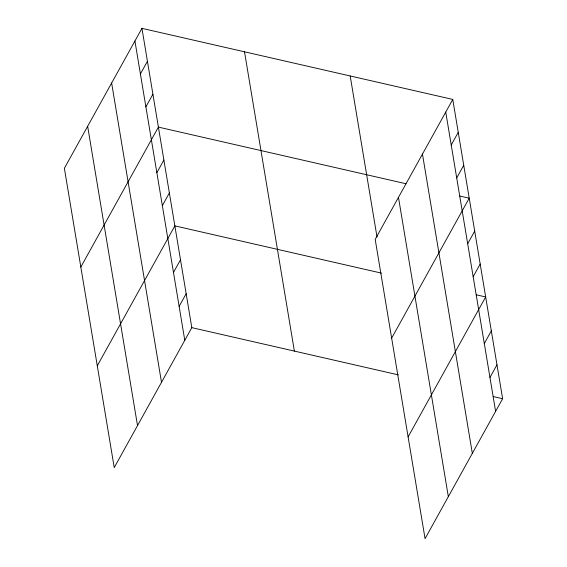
<?xml version="1.0" encoding="UTF-8"?>
<svg xmlns="http://www.w3.org/2000/svg" width="567" height="567" viewBox="0 0 567 567"><rect width="100%" height="100%" fill="white"/><g stroke="black" fill="none" stroke-linecap="round" stroke-linejoin="round"><path stroke-width="0.85" d="M141.941 28.35L64.376 168.286L114.236 467.577L191.809 327.641L141.941 28.35L452.764 99.423L502.624 398.714L425.059 538.65L375.191 239.359L452.764 99.423M140.403 73.937L147.427 61.271M145.889 106.858L152.913 94.193M80.826 267.05L158.399 127.114L405.965 183.729M156.861 172.708L163.884 160.036M162.346 205.63L169.37 192.957M97.283 365.814L174.856 225.879L381.385 273.11M173.481 272.465L180.504 259.799M179.137 306.386L186.153 293.72M451.226 145.017L458.242 132.345M456.711 177.939L463.728 165.266M391.648 338.123L469.214 198.188L459.816 196.04M467.683 243.782L474.699 231.109M473.169 276.703L480.185 264.031M408.105 436.895L485.671 296.952L476.273 294.805M484.303 343.545L491.327 330.873M489.952 377.459L496.976 364.794M191.809 327.641L398.339 374.865M493.226 396.56L502.624 398.714M445.74 112.089L495.608 411.38M422.458 154.089L472.325 453.38M398.473 197.366L448.341 496.649M350.193 75.971L377.041 237.112M244.512 51.803L294.379 351.093M134.918 41.015L184.785 340.306M111.635 83.016L161.503 382.307M87.651 126.285L137.519 425.576"/></g></svg>
